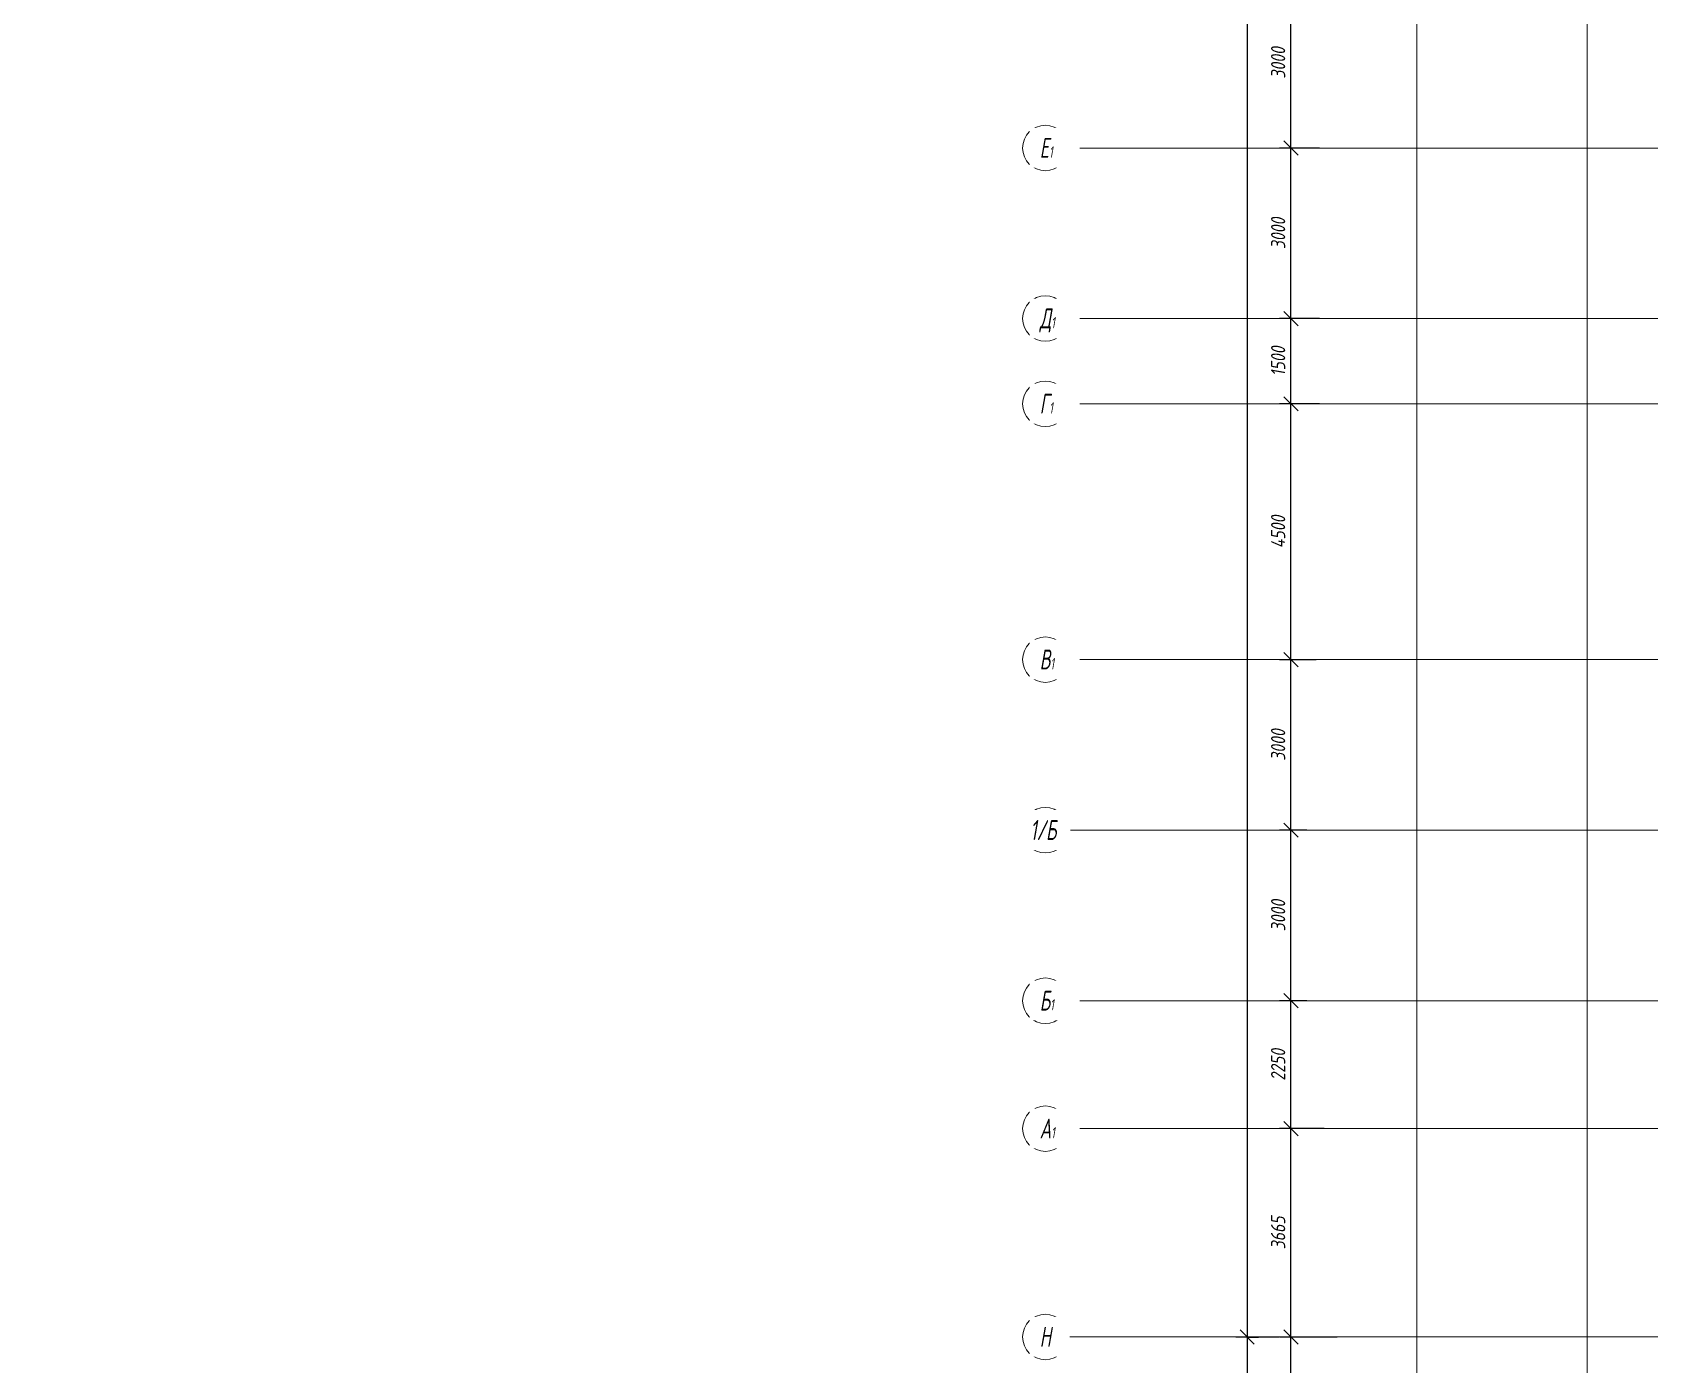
# Model space of a CAD drawing. Extents: x -96705 to 1864084, y -482104 to 235.
# Drawn here: x 1030525 to 1058983, y -128753 to -105317 of the extents above; entities that cross this region are included whole.
import ezdxf
from ezdxf import colors
from ezdxf.entities.mleader import LeaderData, LeaderLine
from ezdxf.math import Vec2, Vec3

# ---------------------------------------------------------------- set-up
doc = ezdxf.new("R2010")
doc.units = 0
doc.header["$LTSCALE"] = 100
doc.header["$PDMODE"] = 1
doc.header["$PDSIZE"] = 200
doc.linetypes.add('CENTER', pattern=[2, 1.25, -0.25, 0.25, -0.25])
doc.layers.get('Defpoints').update_dxf_attribs({"color": 42})
for name, color, linetype, lineweight in [('АР_Оси', 193, 'Continuous', 9), ('АР_Оси размеры', 164, 'Continuous', 9), ('АР_Отметки', 250, 'Continuous', 15)]:
    doc.layers.add(name, color=color, linetype=linetype, lineweight=lineweight)
doc.styles.add('ISOCPEUR', font='isocpeui.ttf', dxfattribs={"height": 250})
doc.styles.add('ГОСТ 2.304', font='CS_Gost2304.shx', dxfattribs={"oblique": 10})
doc.dimstyles.new('СПДС', dxfattribs={"dimscale": 100, "dimtxt": 2.5, "dimasz": 2.5, "dimexe": 2, "dimexo": 0.625, "dimgap": 1, "dimtad": 1, "dimdec": 0, "dimrnd": 5, "dimtxsty": 'ГОСТ 2.304', "dimblk": 'OBLIQUE', "dimblk1": 'OBLIQUE', "dimblk2": 'OBLIQUE', "dimcen": 2.5, "dimdle": 2, "dimadec": 0, "dimazin": 2, "dimtfac": 0.75, "dimtdec": 4, "dimtmove": 1, "dimatfit": 3, "dimfxl": 1, "dimtfill": 1, "dimtolj": 1, "dimarcsym": 1})

# ---------------------------------------------------------------- blocks, each defined once
blk = doc.blocks.new('_Oblique')
at = {"color": 0, "linetype": 'ByBlock', "lineweight": -2}
blk.add_line((-0.5, -0.5), (0.5, 0.5), dxfattribs=at)
blk = doc.blocks.new('*D688')
at = {"layer": 'Defpoints', "color": 0, "ltscale": 100, "transparency": 16777216}
for p in [(1052671, -128267), (1053550, -128267), (1053489, -135787)]:
    blk.add_point(p, dxfattribs=at)
at = {"layer": 'АР_Оси размеры', "color": 8, "lineweight": -2, "ltscale": 100, "transparency": 16777216}
for p, q in [((1053487, -128267), (1052471, -128267)), ((1052671, -135987), (1052671, -128067)), ((1053427, -135787), (1052471, -135787))]:
    blk.add_line(p, q, dxfattribs=at)
at = {"layer": 'АР_Оси размеры', "color": 8, "lineweight": -2, "ltscale": 100, "transparency": 16777216, "xscale": 250, "yscale": 250, "zscale": 250}
for p, rotation in [((1052671, -128267), 90), ((1052671, -135787), 270)]:
    blk.add_blockref('_Oblique', p, dxfattribs=dict(at, rotation=rotation))
at = {"layer": 'АР_Оси размеры', "color": 8, "ltscale": 100, "transparency": 16777216, "insert": (1052446, -132027), "char_height": 250, "attachment_point": 5, "rotation": 90, "style": 'ГОСТ 2.304', "bg_fill": 3, "box_fill_scale": 1.1, "bg_fill_color": 256, "bg_fill_true_color": 13158600, "bg_fill_transparency": 0}
blk.add_mtext('\\A1;7520', dxfattribs=at)
blk = doc.blocks.new('*D689')
at = {"layer": 'Defpoints', "color": 0, "ltscale": 100, "transparency": 16777216}
for p in [(1052671, -124602), (1053320, -124602), (1053550, -128267)]:
    blk.add_point(p, dxfattribs=at)
at = {"layer": 'АР_Оси размеры', "color": 8, "lineweight": -2, "ltscale": 100, "transparency": 16777216}
for p, q in [((1053258, -124602), (1052471, -124602)), ((1052671, -128467), (1052671, -124402)), ((1053487, -128267), (1052471, -128267))]:
    blk.add_line(p, q, dxfattribs=at)
at = {"layer": 'АР_Оси размеры', "color": 8, "lineweight": -2, "ltscale": 100, "transparency": 16777216, "xscale": 250, "yscale": 250, "zscale": 250}
for p, rotation in [((1052671, -124602), 90), ((1052671, -128267), 270)]:
    blk.add_blockref('_Oblique', p, dxfattribs=dict(at, rotation=rotation))
at = {"layer": 'АР_Оси размеры', "color": 8, "ltscale": 100, "transparency": 16777216, "insert": (1052446, -126434), "char_height": 250, "attachment_point": 5, "rotation": 90, "style": 'ГОСТ 2.304', "bg_fill": 3, "box_fill_scale": 1.1, "bg_fill_color": 256, "bg_fill_true_color": 13158600, "bg_fill_transparency": 0}
blk.add_mtext('\\A1;3665', dxfattribs=at)
blk = doc.blocks.new('*D669')
at = {"layer": 'Defpoints', "color": 0, "ltscale": 100, "transparency": 16777216}
for p in [(1052671, -122352), (1053013, -122352), (1053320, -124602)]:
    blk.add_point(p, dxfattribs=at)
at = {"layer": 'АР_Оси размеры', "color": 8, "lineweight": -2, "ltscale": 100, "transparency": 16777216}
for p, q in [((1052951, -122352), (1052471, -122352)), ((1052671, -124802), (1052671, -122152)), ((1053258, -124602), (1052471, -124602))]:
    blk.add_line(p, q, dxfattribs=at)
at = {"layer": 'АР_Оси размеры', "color": 8, "lineweight": -2, "ltscale": 100, "transparency": 16777216, "xscale": 250, "yscale": 250, "zscale": 250}
for p, rotation in [((1052671, -122352), 90), ((1052671, -124602), 270)]:
    blk.add_blockref('_Oblique', p, dxfattribs=dict(at, rotation=rotation))
at = {"layer": 'АР_Оси размеры', "color": 8, "ltscale": 100, "transparency": 16777216, "insert": (1052446, -123477), "char_height": 250, "attachment_point": 5, "rotation": 90, "style": 'ГОСТ 2.304', "bg_fill": 3, "box_fill_scale": 1.1, "bg_fill_color": 256, "bg_fill_true_color": 13158600, "bg_fill_transparency": 0}
blk.add_mtext('\\A1;2250', dxfattribs=at)
blk = doc.blocks.new('*D670')
at = {"layer": 'Defpoints', "color": 0, "ltscale": 100, "transparency": 16777216}
for p in [(1052671, -119352), (1053013, -119352), (1053013, -122352)]:
    blk.add_point(p, dxfattribs=at)
at = {"layer": 'АР_Оси размеры', "color": 8, "lineweight": -2, "ltscale": 100, "transparency": 16777216}
for p, q in [((1052671, -122552), (1052671, -119152)), ((1052951, -119352), (1052471, -119352)), ((1052951, -122352), (1052471, -122352))]:
    blk.add_line(p, q, dxfattribs=at)
at = {"layer": 'АР_Оси размеры', "color": 8, "lineweight": -2, "ltscale": 100, "transparency": 16777216, "xscale": 250, "yscale": 250, "zscale": 250}
for p, rotation in [((1052671, -119352), 90), ((1052671, -122352), 270)]:
    blk.add_blockref('_Oblique', p, dxfattribs=dict(at, rotation=rotation))
at = {"layer": 'АР_Оси размеры', "color": 8, "ltscale": 100, "transparency": 16777216, "insert": (1052446, -120852), "char_height": 250, "attachment_point": 5, "rotation": 90, "style": 'ГОСТ 2.304', "bg_fill": 3, "box_fill_scale": 1.1, "bg_fill_color": 256, "bg_fill_true_color": 13158600, "bg_fill_transparency": 0}
blk.add_mtext('\\A1;3000', dxfattribs=at)
blk = doc.blocks.new('*D671')
at = {"layer": 'Defpoints', "color": 0, "ltscale": 100, "transparency": 16777216}
for p in [(1052671, -116352), (1053180, -116352), (1053013, -119352)]:
    blk.add_point(p, dxfattribs=at)
at = {"layer": 'АР_Оси размеры', "color": 8, "lineweight": -2, "ltscale": 100, "transparency": 16777216}
for p, q in [((1053118, -116352), (1052471, -116352)), ((1052671, -119552), (1052671, -116152)), ((1052951, -119352), (1052471, -119352))]:
    blk.add_line(p, q, dxfattribs=at)
at = {"layer": 'АР_Оси размеры', "color": 8, "lineweight": -2, "ltscale": 100, "transparency": 16777216, "xscale": 250, "yscale": 250, "zscale": 250}
for p, rotation in [((1052671, -116352), 90), ((1052671, -119352), 270)]:
    blk.add_blockref('_Oblique', p, dxfattribs=dict(at, rotation=rotation))
at = {"layer": 'АР_Оси размеры', "color": 8, "ltscale": 100, "transparency": 16777216, "insert": (1052446, -117852), "char_height": 250, "attachment_point": 5, "rotation": 90, "style": 'ГОСТ 2.304', "bg_fill": 3, "box_fill_scale": 1.1, "bg_fill_color": 256, "bg_fill_true_color": 13158600, "bg_fill_transparency": 0}
blk.add_mtext('\\A1;3000', dxfattribs=at)
blk = doc.blocks.new('*D672')
at = {"layer": 'Defpoints', "color": 0, "ltscale": 100, "transparency": 16777216}
for p in [(1052671, -111852), (1053234, -111852), (1053180, -116352)]:
    blk.add_point(p, dxfattribs=at)
at = {"layer": 'АР_Оси размеры', "color": 8, "lineweight": -2, "ltscale": 100, "transparency": 16777216}
for p, q in [((1052671, -116552), (1052671, -111652)), ((1053172, -111852), (1052471, -111852)), ((1053118, -116352), (1052471, -116352))]:
    blk.add_line(p, q, dxfattribs=at)
at = {"layer": 'АР_Оси размеры', "color": 8, "lineweight": -2, "ltscale": 100, "transparency": 16777216, "xscale": 250, "yscale": 250, "zscale": 250}
for p, rotation in [((1052671, -111852), 90), ((1052671, -116352), 270)]:
    blk.add_blockref('_Oblique', p, dxfattribs=dict(at, rotation=rotation))
at = {"layer": 'АР_Оси размеры', "color": 8, "ltscale": 100, "transparency": 16777216, "insert": (1052446, -114102), "char_height": 250, "attachment_point": 5, "rotation": 90, "style": 'ГОСТ 2.304', "bg_fill": 3, "box_fill_scale": 1.1, "bg_fill_color": 256, "bg_fill_true_color": 13158600, "bg_fill_transparency": 0}
blk.add_mtext('\\A1;4500', dxfattribs=at)
blk = doc.blocks.new('*D673')
at = {"layer": 'Defpoints', "color": 0, "ltscale": 100, "transparency": 16777216}
for p in [(1052671, -110352), (1053234, -110352), (1053234, -111852)]:
    blk.add_point(p, dxfattribs=at)
at = {"layer": 'АР_Оси размеры', "color": 8, "lineweight": -2, "ltscale": 100, "transparency": 16777216}
for p, q in [((1053172, -110352), (1052471, -110352)), ((1052671, -112052), (1052671, -110152)), ((1053172, -111852), (1052471, -111852))]:
    blk.add_line(p, q, dxfattribs=at)
at = {"layer": 'АР_Оси размеры', "color": 8, "lineweight": -2, "ltscale": 100, "transparency": 16777216, "xscale": 250, "yscale": 250, "zscale": 250}
for p, rotation in [((1052671, -110352), 90), ((1052671, -111852), 270)]:
    blk.add_blockref('_Oblique', p, dxfattribs=dict(at, rotation=rotation))
at = {"layer": 'АР_Оси размеры', "color": 8, "ltscale": 100, "transparency": 16777216, "insert": (1052446, -111102), "char_height": 250, "attachment_point": 5, "rotation": 90, "style": 'ГОСТ 2.304', "bg_fill": 3, "box_fill_scale": 1.1, "bg_fill_color": 256, "bg_fill_true_color": 13158600, "bg_fill_transparency": 0}
blk.add_mtext('\\A1;1500', dxfattribs=at)
blk = doc.blocks.new('*D674')
at = {"layer": 'Defpoints', "color": 0, "ltscale": 100, "transparency": 16777216}
for p in [(1052671, -107352), (1053095, -107352), (1053234, -110352)]:
    blk.add_point(p, dxfattribs=at)
at = {"layer": 'АР_Оси размеры', "color": 8, "lineweight": -2, "ltscale": 100, "transparency": 16777216}
for p, q in [((1052671, -110552), (1052671, -107152)), ((1053032, -107352), (1052471, -107352)), ((1053172, -110352), (1052471, -110352))]:
    blk.add_line(p, q, dxfattribs=at)
at = {"layer": 'АР_Оси размеры', "color": 8, "lineweight": -2, "ltscale": 100, "transparency": 16777216, "xscale": 250, "yscale": 250, "zscale": 250}
for p, rotation in [((1052671, -107352), 90), ((1052671, -110352), 270)]:
    blk.add_blockref('_Oblique', p, dxfattribs=dict(at, rotation=rotation))
at = {"layer": 'АР_Оси размеры', "color": 8, "ltscale": 100, "transparency": 16777216, "insert": (1052446, -108852), "char_height": 250, "attachment_point": 5, "rotation": 90, "style": 'ГОСТ 2.304', "bg_fill": 3, "box_fill_scale": 1.1, "bg_fill_color": 256, "bg_fill_true_color": 13158600, "bg_fill_transparency": 0}
blk.add_mtext('\\A1;3000', dxfattribs=at)
blk = doc.blocks.new('*D675')
at = {"layer": 'Defpoints', "color": 0, "ltscale": 100, "transparency": 16777216}
for p in [(1052671, -104352), (1053095, -104352), (1053234, -107352)]:
    blk.add_point(p, dxfattribs=at)
at = {"layer": 'АР_Оси размеры', "color": 8, "lineweight": -2, "ltscale": 100, "transparency": 16777216}
for p, q in [((1052671, -107552), (1052671, -104152)), ((1053032, -104352), (1052471, -104352)), ((1053172, -107352), (1052471, -107352))]:
    blk.add_line(p, q, dxfattribs=at)
at = {"layer": 'АР_Оси размеры', "color": 8, "lineweight": -2, "ltscale": 100, "transparency": 16777216, "xscale": 250, "yscale": 250, "zscale": 250}
for p, rotation in [((1052671, -104352), 90), ((1052671, -107352), 270)]:
    blk.add_blockref('_Oblique', p, dxfattribs=dict(at, rotation=rotation))
at = {"layer": 'АР_Оси размеры', "color": 8, "ltscale": 100, "transparency": 16777216, "insert": (1052446, -105852), "char_height": 250, "attachment_point": 5, "rotation": 90, "style": 'ГОСТ 2.304', "bg_fill": 3, "box_fill_scale": 1.1, "bg_fill_color": 256, "bg_fill_true_color": 13158600, "bg_fill_transparency": 0}
blk.add_mtext('\\A1;3000', dxfattribs=at)
blk = doc.blocks.new('*D682')
at = {"layer": 'Defpoints', "color": 0, "ltscale": 100, "transparency": 16777216}
for p in [(1051845, -80352), (1051845, -128267), (1051901, -128267)]:
    blk.add_point(p, dxfattribs=at)
at = {"layer": 'АР_Оси размеры', "color": 8, "lineweight": -2, "ltscale": 100, "transparency": 16777216}
for p, q in [((1051901, -80152), (1051901, -128467)), ((1051907, -80352), (1052101, -80352)), ((1051907, -128267), (1052101, -128267))]:
    blk.add_line(p, q, dxfattribs=at)
at = {"layer": 'АР_Оси размеры', "color": 8, "lineweight": -2, "ltscale": 100, "transparency": 16777216, "xscale": 250, "yscale": 250, "zscale": 250}
for p, rotation in [((1051901, -80352), 90), ((1051901, -128267), 270)]:
    blk.add_blockref('_Oblique', p, dxfattribs=dict(at, rotation=rotation))
at = {"layer": 'АР_Оси размеры', "color": 8, "ltscale": 100, "transparency": 16777216, "insert": (1051676, -104309), "char_height": 250, "attachment_point": 5, "rotation": 90, "style": 'ГОСТ 2.304', "bg_fill": 3, "box_fill_scale": 1.1, "bg_fill_color": 256, "bg_fill_true_color": 13158600, "bg_fill_transparency": 0}
blk.add_mtext('\\A1;47915', dxfattribs=at)
blk = doc.blocks.new('_DotSmall')
at = {"color": 0, "linetype": 'ByBlock', "const_width": 0.5}
blk.add_lwpolyline([(-0.0625, 0, 1), (0.0625, 0, 1)], format="xyb", close=True, dxfattribs=at)
blk = doc.blocks.new('*D955')
at = {"layer": 'Defpoints', "color": 0, "ltscale": 100, "transparency": 16777216}
for p in [(1052521, -128267), (1051901, -155747), (1052159, -155747)]:
    blk.add_point(p, dxfattribs=at)
at = {"layer": 'АР_Оси размеры', "color": 8, "lineweight": -2, "ltscale": 100, "transparency": 16777216}
for p, q in [((1052459, -128267), (1051701, -128267)), ((1051901, -128067), (1051901, -155947)), ((1052097, -155747), (1051701, -155747))]:
    blk.add_line(p, q, dxfattribs=at)
at = {"layer": 'АР_Оси размеры', "color": 8, "lineweight": -2, "ltscale": 100, "transparency": 16777216, "xscale": 250, "yscale": 250, "zscale": 250}
for p, rotation in [((1051901, -128267), 90), ((1051901, -155747), 270)]:
    blk.add_blockref('_Oblique', p, dxfattribs=dict(at, rotation=rotation))
at = {"layer": 'АР_Оси размеры', "color": 8, "ltscale": 100, "transparency": 16777216, "insert": (1051676, -142007), "char_height": 250, "attachment_point": 5, "rotation": 90, "style": 'ГОСТ 2.304', "bg_fill": 3, "box_fill_scale": 1.1, "bg_fill_color": 256, "bg_fill_true_color": 13158600, "bg_fill_transparency": 0}
blk.add_mtext('\\A1;27480', dxfattribs=at)

msp = doc.modelspace()

# ---------------------------------------------------------------- linework, layer by layer
at = {"layer": 'АР_Оси', "color": 8, "linetype": 'CENTER', "ltscale": 1000}
for p, q in [((1054883.9, -76589.2), (1054883.9, -132321.6)), ((1057883.9, -76589.2), (1057883.9, -132321.6)), ((1048750.2, -107351.7), (1131928.6, -107351.7)), ((1048750.2, -110351.7), (1131928.6, -110351.7)), ((1048750.2, -111851.7), (1131928.6, -111851.7)), ((1048750.2, -116351.7), (1131928.6, -116351.7)), ((1048750.2, -119351.7), (1131928.6, -119351.7)), ((1048750.2, -122351.7), (1131928.6, -122351.7)), ((1048750.2, -124601.7), (1131928.6, -124601.7)), ((1048750.2, -128266.7), (1132347.4, -128266.7))]:
    msp.add_line(p, q, dxfattribs=at)
at = {"layer": 'АР_Оси', "color": 8, "ltscale": 0.5}
for centre in [(1048350.2, -107351.7), (1048350.2, -110351.7), (1048350.2, -111851.7), (1048350.2, -116351.7), (1048350.2, -119351.7), (1048350.2, -122351.7), (1048350.2, -124601.7), (1048350.2, -128266.7)]:
    msp.add_circle(centre, 400, dxfattribs=at)

# ---------------------------------------------------------------- next in the draw order: texts
at = {"layer": 'АР_Оси', "color": 8, "char_height": 350, "width": 528.82, "attachment_point": 1, "line_spacing_factor": 1.149209, "style": 'ГОСТ 2.304', "bg_fill": 2}
for s, insert in [('{\\W0.8;Е\\H0.57143x;1}', (1048250.4, -107173.9)), ('{\\W0.8;Д\\H0.57143x;1}', (1048250.4, -110173.9)), ('{\\W0.8;Г\\H0.57143x;1}', (1048250.4, -111673.9)), ('{\\W0.8;В\\H0.57143x;1}', (1048250.4, -116173.9)), ('{\\W0.8;1/Б}', (1048085.4, -119173.9)), ('{\\W0.8;Б\\H0.57143x;1}', (1048250.4, -122173.9)), ('{\\W0.8;А\\H0.57143x;1}', (1048250.4, -124423.9))]:
    msp.add_mtext(s, dxfattribs=dict(at, insert=insert))
at = {"layer": 'АР_Оси', "color": 8, "insert": (1048250.4, -128088.9), "char_height": 350, "attachment_point": 1, "line_spacing_factor": 1.149209, "style": 'ГОСТ 2.304', "bg_fill": 2}
msp.add_mtext('{\\W0.8;Н}', dxfattribs=at)

# ---------------------------------------------------------------- next in the draw order: dimensions: what is measured, and where the dimension line sits
at = {"layer": 'АР_Оси размеры', "color": 8, "ltscale": 100}
for base, p1, p2, picture, middle in [((1051900.7, -128266.7), (1051844.8, -80351.7), (1051844.8, -128266.7), '*D682', (1051675.7, -104309.2)), ((1052671.2, -128266.7), (1053489, -135786.7), (1053549.9, -128266.7), '*D688', (1052446.2, -132026.7))]:
    dim = msp.add_linear_dim(base=base, p1=p1, p2=p2, angle=90, dimstyle='СПДС', override={"dimclrd": 8, "dimclre": 8, "dimclrt": 8}, dxfattribs=at)
    dim.commit()
    dim.dimension.update_dxf_attribs({"geometry": picture, "text_midpoint": middle})

# ---------------------------------------------------------------- next in the draw order: dimensions: what is measured, and where the dimension line sits
dim = msp.add_linear_dim(base=(1052671.2, -124601.7), p1=(1053549.9, -128266.7), p2=(1053320.1, -124601.7), angle=90, dimstyle='СПДС', override={"dimclrd": 8, "dimclre": 8, "dimclrt": 8}, dxfattribs=at)
dim.commit()
dim.dimension.update_dxf_attribs({"geometry": '*D689', "text_midpoint": (1052446.2, -126434.2)})

# ---------------------------------------------------------------- next in the draw order: dimensions: what is measured, and where the dimension line sits
dim = msp.add_linear_dim(base=(1052671.2, -122351.7), p1=(1053320.1, -124601.7), p2=(1053013.2, -122351.7), angle=90, dimstyle='СПДС', override={"dimclrd": 8, "dimclre": 8, "dimclrt": 8}, dxfattribs=at)
dim.commit()
dim.dimension.update_dxf_attribs({"geometry": '*D669', "text_midpoint": (1052446.2, -123476.7)})

# ---------------------------------------------------------------- next in the draw order: dimensions: what is measured, and where the dimension line sits
dim = msp.add_linear_dim(base=(1052671.2, -119351.7), p1=(1053013.2, -122351.7), p2=(1053013.2, -119351.7), angle=90, dimstyle='СПДС', override={"dimclrd": 8, "dimclre": 8, "dimclrt": 8}, dxfattribs=at)
dim.commit()
dim.dimension.update_dxf_attribs({"geometry": '*D670', "text_midpoint": (1052446.2, -120851.7)})

# ---------------------------------------------------------------- next in the draw order: dimensions: what is measured, and where the dimension line sits
dim = msp.add_linear_dim(base=(1052671.2, -116351.7), p1=(1053013.2, -119351.7), p2=(1053180.1, -116351.7), angle=90, dimstyle='СПДС', override={"dimclrd": 8, "dimclre": 8, "dimclrt": 8}, dxfattribs=at)
dim.commit()
dim.dimension.update_dxf_attribs({"geometry": '*D671', "text_midpoint": (1052446.2, -117851.7)})

# ---------------------------------------------------------------- next in the draw order: dimensions: what is measured, and where the dimension line sits
dim = msp.add_linear_dim(base=(1052671.2, -111851.7), p1=(1053180.1, -116351.7), p2=(1053234.2, -111851.7), angle=90, dimstyle='СПДС', override={"dimclrd": 8, "dimclre": 8, "dimclrt": 8}, dxfattribs=at)
dim.commit()
dim.dimension.update_dxf_attribs({"geometry": '*D672', "text_midpoint": (1052446.2, -114101.7)})

# ---------------------------------------------------------------- next in the draw order: dimensions: what is measured, and where the dimension line sits
dim = msp.add_linear_dim(base=(1052671.2, -110351.7), p1=(1053234.2, -111851.7), p2=(1053234.2, -110351.7), angle=90, dimstyle='СПДС', override={"dimclrd": 8, "dimclre": 8, "dimclrt": 8}, dxfattribs=at)
dim.commit()
dim.dimension.update_dxf_attribs({"geometry": '*D673', "text_midpoint": (1052446.2, -111101.7)})

# ---------------------------------------------------------------- next in the draw order: dimensions: what is measured, and where the dimension line sits
dim = msp.add_linear_dim(base=(1052671.2, -107351.7), p1=(1053234.2, -110351.7), p2=(1053094.7, -107351.7), angle=90, dimstyle='СПДС', override={"dimclrd": 8, "dimclre": 8, "dimclrt": 8}, dxfattribs=at)
dim.commit()
dim.dimension.update_dxf_attribs({"geometry": '*D674', "text_midpoint": (1052446.2, -108851.7)})

# ---------------------------------------------------------------- next in the draw order: dimensions: what is measured, and where the dimension line sits
dim = msp.add_linear_dim(base=(1052671.2, -104351.7), p1=(1053234.2, -107351.7), p2=(1053094.7, -104351.7), angle=90, dimstyle='СПДС', override={"dimclrd": 8, "dimclre": 8, "dimclrt": 8}, dxfattribs=at)
dim.commit()
dim.dimension.update_dxf_attribs({"geometry": '*D675', "text_midpoint": (1052446.2, -105851.7)})

# ---------------------------------------------------------------- next in the draw order: leaders
at = {"layer": 'АР_Отметки', "color": 8}
ml = msp.add_multileader_mtext('Standard', dxfattribs=at)
ml.set_content('+15,850', color=8, style='ISOCPEUR')
ml.set_leader_properties(color=8, linetype='Continuous', lineweight=-1)
ml.set_arrow_properties(name='DOTSMALL')
ml.build(insert=Vec2(0, 0))
ml.multileader.update_dxf_attribs({"has_text_frame": 1, "text_left_attachment_type": 4, "text_right_attachment_type": 4, "dogleg_length": 100, "arrow_head_size": 180})
ctx = ml.context
ctx.base_point, ctx.char_height, ctx.arrow_head_size, ctx.landing_gap_size, ctx.plane_origin = Vec3(1077115, -135002.4), 250, 180, 50, Vec3(1075811.8, -136210)
ctx.left_attachment, ctx.right_attachment = 4, 4
notes = []
notes.append((ctx, [(0, (0, 0, 0), (0, 0), (1, 0), 1, [])]))
ctx.mtext.insert, ctx.mtext.width, ctx.mtext.defined_height, ctx.mtext.line_spacing_style, ctx.mtext.flow_direction = Vec3(1077165, -134669), 696.035, 776.5, 2, 5
ml = msp.add_multileader_mtext('Standard', dxfattribs=at)
ml.set_content('+15,850', color=8, style='ISOCPEUR')
ml.set_leader_properties(color=8, linetype='Continuous', lineweight=-1)
ml.set_arrow_properties(name='DOTSMALL')
ml.build(insert=Vec2(0, 0))
ml.multileader.update_dxf_attribs({"has_text_frame": 1, "text_left_attachment_type": 4, "text_right_attachment_type": 4, "dogleg_length": 100, "arrow_head_size": 180})
ctx = ml.context
ctx.base_point, ctx.char_height, ctx.arrow_head_size, ctx.landing_gap_size, ctx.plane_origin = Vec3(1113079.3, -135415), 250, 180, 50, Vec3(1114004.3, -137758.6)
ctx.left_attachment, ctx.right_attachment = 4, 4
notes.append((ctx, [(0, (0, 0, 0), (0, 0), (1, 0), 1, [])]))
ctx.mtext.insert, ctx.mtext.width, ctx.mtext.line_spacing_style, ctx.mtext.flow_direction = Vec3(1113129.3, -135081.6), 852.697, 2, 5
ml = msp.add_multileader_mtext('Standard', dxfattribs=at)
ml.set_content('+13,700', color=8, style='ISOCPEUR')
ml.set_leader_properties(color=8, linetype='Continuous', lineweight=-1)
ml.set_arrow_properties(name='DOTSMALL')
ml.build(insert=Vec2(0, 0))
ml.multileader.update_dxf_attribs({"has_text_frame": 1, "text_left_attachment_type": 4, "text_right_attachment_type": 4, "dogleg_length": 100, "arrow_head_size": 180})
ctx = ml.context
ctx.base_point, ctx.char_height, ctx.arrow_head_size, ctx.landing_gap_size, ctx.plane_origin = Vec3(1077151.5, -129085.1), 250, 180, 50, Vec3(1074341.5, -129936.7)
ctx.left_attachment, ctx.right_attachment = 4, 4
notes.append((ctx, [(0, (0, 0, 0), (0, 0), (1, 0), 1, [])]))
ctx.mtext.insert, ctx.mtext.width, ctx.mtext.line_spacing_style, ctx.mtext.flow_direction = Vec3(1077201.5, -128751.8), 852.697, 2, 5
ml = msp.add_multileader_mtext('Standard', dxfattribs=at)
ml.set_content('+13,700', color=8, style='ISOCPEUR')
ml.set_leader_properties(color=8, linetype='Continuous', lineweight=-1)
ml.set_arrow_properties(name='DOTSMALL')
ml.build(insert=Vec2(0, 0))
ml.multileader.update_dxf_attribs({"has_text_frame": 1, "text_left_attachment_type": 4, "text_right_attachment_type": 4, "dogleg_length": 100, "arrow_head_size": 180})
ctx = ml.context
ctx.base_point, ctx.char_height, ctx.arrow_head_size, ctx.landing_gap_size, ctx.plane_origin = Vec3(1115774.2, -129058.6), 250, 180, 50, Vec3(1115524.9, -129719.4)
ctx.left_attachment, ctx.right_attachment = 4, 4
notes.append((ctx, [(0, (0, 0, 0), (0, 0), (1, 0), 1, [])]))
ctx.mtext.insert, ctx.mtext.width, ctx.mtext.line_spacing_style, ctx.mtext.flow_direction = Vec3(1115824.2, -128725.2), 852.697, 2, 5
for ctx, leaders in notes:
    for number, flags, end, landing, length, lines in leaders:
        leader = LeaderData()
        leader.index, (leader.has_last_leader_line, leader.has_dogleg_vector, leader.attachment_direction) = number, flags
        leader.last_leader_point, leader.dogleg_vector, leader.dogleg_length = Vec3(end), Vec3(landing), length
        for number, points, colour, breaks in lines:
            line = LeaderLine()
            line.index, line.vertices, line.color, line.breaks = number, Vec3.list(points), colors.encode_raw_color(colour), breaks
            leader.lines.append(line)
        ctx.leaders.append(leader)

# ---------------------------------------------------------------- next in the draw order: dimensions: what is measured, and where the dimension line sits
at = {"layer": 'АР_Оси размеры', "color": 8, "ltscale": 100}
dim = msp.add_linear_dim(base=(1051900.7, -155746.7), p1=(1052521.2, -128266.7), p2=(1052159.2, -155746.7), angle=90, dimstyle='СПДС', override={"dimclrd": 8, "dimclre": 8, "dimclrt": 8}, dxfattribs=at)
dim.commit()
dim.dimension.update_dxf_attribs({"geometry": '*D955', "text_midpoint": (1051675.7, -142006.7)})

# ---------------------------------------------------------------- next in the draw order: leaders
at = {"layer": 'АР_Отметки', "color": 8}
ml = msp.add_multileader_mtext('Standard', dxfattribs=at)
ml.set_content('+19,400', color=8, style='ISOCPEUR')
ml.set_leader_properties(color=8, linetype='Continuous', lineweight=-1)
ml.set_arrow_properties(name='DOTSMALL')
ml.build(insert=Vec2(0, 0))
ml.multileader.update_dxf_attribs({"has_text_frame": 1, "text_left_attachment_type": 4, "text_right_attachment_type": 4, "dogleg_length": 100, "arrow_head_size": 180})
ctx = ml.context
ctx.base_point, ctx.char_height, ctx.arrow_head_size, ctx.landing_gap_size, ctx.plane_origin = Vec3(1213032.1, -134373.2), 250, 180, 50, Vec3(1213035.1, -136560.6)
ctx.left_attachment, ctx.right_attachment = 4, 4
notes = []
notes.append((ctx, [(0, (0, 0, 0), (0, 0), (1, 0), 1, [])]))
ctx.mtext.insert, ctx.mtext.width, ctx.mtext.defined_height, ctx.mtext.line_spacing_style, ctx.mtext.flow_direction = Vec3(1213082.1, -134039.9), 696.035, 776.5, 2, 5
ml = msp.add_multileader_mtext('Standard', dxfattribs=at)
ml.set_content('+19,400', color=8, style='ISOCPEUR')
ml.set_leader_properties(color=8, linetype='Continuous', lineweight=-1)
ml.set_arrow_properties(name='DOTSMALL')
ml.build(insert=Vec2(0, 0))
ml.multileader.update_dxf_attribs({"has_text_frame": 1, "text_left_attachment_type": 4, "text_right_attachment_type": 4, "dogleg_length": 100, "arrow_head_size": 180})
ctx = ml.context
ctx.base_point, ctx.char_height, ctx.arrow_head_size, ctx.landing_gap_size, ctx.plane_origin = Vec3(1253275.6, -134758.4), 250, 180, 50, Vec3(1253194.2, -136469.1)
ctx.left_attachment, ctx.right_attachment = 4, 4
notes.append((ctx, [(0, (0, 0, 0), (0, 0), (1, 0), 1, [])]))
ctx.mtext.insert, ctx.mtext.width, ctx.mtext.defined_height, ctx.mtext.line_spacing_style, ctx.mtext.flow_direction = Vec3(1253325.6, -134425.1), 696.035, 776.5, 2, 5
ml = msp.add_multileader_mtext('Standard', dxfattribs=at)
ml.set_content('Л.1', color=8, style='ISOCPEUR')
ml.set_leader_properties(color=8, linetype='Continuous', lineweight=-1)
ml.set_arrow_properties(name='DOTSMALL')
ml.build(insert=Vec2(0, 0))
ml.multileader.update_dxf_attribs({"has_text_frame": 1, "text_left_attachment_type": 4, "text_right_attachment_type": 4, "dogleg_length": 100, "arrow_head_size": 180})
ctx = ml.context
ctx.base_point, ctx.char_height, ctx.arrow_head_size, ctx.landing_gap_size, ctx.plane_origin = Vec3(1113206.5, -129925.9, 0), 250, 180, 50, Vec3(1100310.4, -142466.7, 0)
ctx.left_attachment, ctx.right_attachment = 4, 4
notes.append((ctx, [(0, (0, 0, 0), (0, 0), (1, 0), 1, [])]))
ctx.mtext.insert, ctx.mtext.width, ctx.mtext.line_spacing_style, ctx.mtext.flow_direction = Vec3(1113256.5, -129592.5, 0), 852.697, 2, 5
ml = msp.add_multileader_mtext('Standard', dxfattribs=at)
ml.set_content('Л.2', color=8, style='ISOCPEUR')
ml.set_leader_properties(color=8, linetype='Continuous', lineweight=-1)
ml.set_arrow_properties(name='DOTSMALL')
ml.build(insert=Vec2(0, 0))
ml.multileader.update_dxf_attribs({"has_text_frame": 1, "text_left_attachment_type": 4, "text_right_attachment_type": 4, "dogleg_length": 100, "arrow_head_size": 180})
ctx = ml.context
ctx.base_point, ctx.char_height, ctx.arrow_head_size, ctx.landing_gap_size, ctx.plane_origin = Vec3(1074461.7, -129773.7, 0), 250, 180, 50, Vec3(1138490.9, -142065.5, 0)
ctx.left_attachment, ctx.right_attachment = 4, 4
notes.append((ctx, [(0, (0, 0, 0), (0, 0), (1, 0), 1, [])]))
ctx.mtext.insert, ctx.mtext.width, ctx.mtext.line_spacing_style, ctx.mtext.flow_direction = Vec3(1074511.7, -129440.4, 0), 852.697, 2, 5
ml = msp.add_multileader_mtext('Standard', dxfattribs=at)
ml.set_content('+15,850', color=8, style='ISOCPEUR')
ml.set_leader_properties(color=8, linetype='Continuous', lineweight=-1)
ml.set_arrow_properties(name='DOTSMALL')
ml.build(insert=Vec2(0, 0))
ml.multileader.update_dxf_attribs({"has_text_frame": 1, "text_left_attachment_type": 4, "text_right_attachment_type": 4, "dogleg_length": 100, "arrow_head_size": 180})
ctx = ml.context
ctx.base_point, ctx.char_height, ctx.arrow_head_size, ctx.landing_gap_size, ctx.plane_origin = Vec3(1088590.4, -138170.4), 250, 180, 50, Vec3(1089515.4, -140514)
ctx.left_attachment, ctx.right_attachment = 4, 4
notes.append((ctx, [(0, (0, 0, 0), (0, 0), (1, 0), 1, [])]))
ctx.mtext.insert, ctx.mtext.width, ctx.mtext.line_spacing_style, ctx.mtext.flow_direction = Vec3(1088640.4, -137837.1), 852.697, 2, 5
for ctx, leaders in notes:
    for number, flags, end, landing, length, lines in leaders:
        leader = LeaderData()
        leader.index, (leader.has_last_leader_line, leader.has_dogleg_vector, leader.attachment_direction) = number, flags
        leader.last_leader_point, leader.dogleg_vector, leader.dogleg_length = Vec3(end), Vec3(landing), length
        for number, points, colour, breaks in lines:
            line = LeaderLine()
            line.index, line.vertices, line.color, line.breaks = number, Vec3.list(points), colors.encode_raw_color(colour), breaks
            leader.lines.append(line)
        ctx.leaders.append(leader)

doc.saveas('drawing.dxf')
